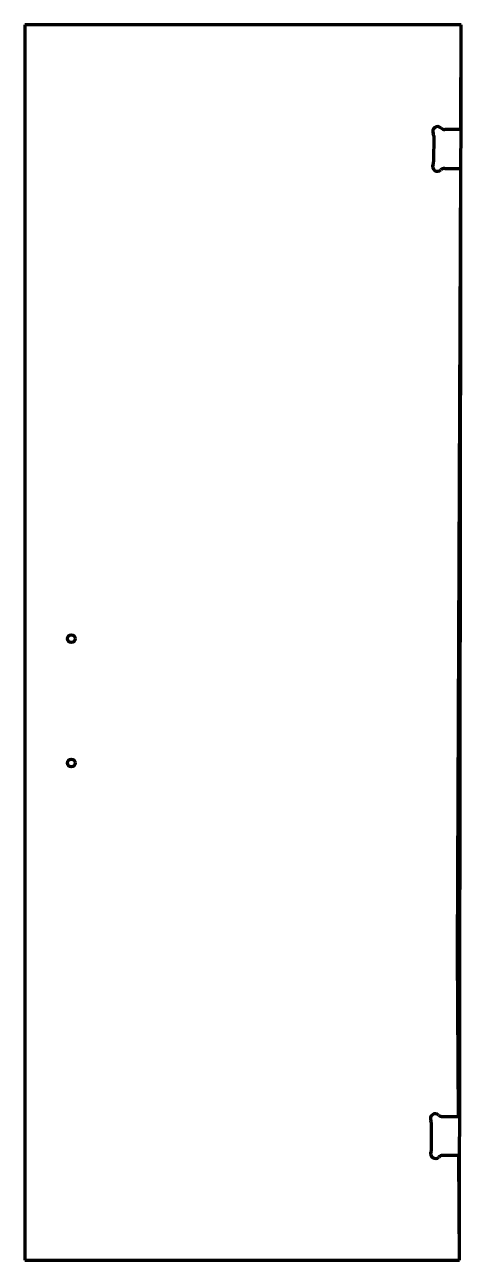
# Model space of a CAD drawing. Header units: inches. Extents: x 0 to 28.1, y 0 to 79.5.
import ezdxf

# ---------------------------------------------------------------- set-up
doc = ezdxf.new("R2010")
doc.units = ezdxf.units.IN
doc.header["$MEASUREMENT"] = 0
doc.layers.add('1', color=7, linetype='Continuous')

msp = doc.modelspace()

# ---------------------------------------------------------------- linework, layer by layer
at = {"color": 7, "lineweight": 90}
for p, q in [((0, 79.5), (0, 0)), ((28.125, 79.5), (0, 79.5)), ((28, 0), (28.125, 79.5)), ((28.097, 72.75), (28.125, 79.5)), ((27.875, 19.75), (28.086, 70.25)), ((27.941, 9.25), (27.875, 19.75)), ((28, 0), (27.957, 6.75)), ((0, 0), (28, 0))]:
    msp.add_line(p, q, dxfattribs=at)
at = {"layer": '1', "color": 7, "lineweight": 90}
for p, q in [((28, 0), (28.125, 79.5)), ((26.345, 72.346), (26.338, 70.669)), ((28.097, 72.75), (27.069, 72.754)), ((27.058, 70.254), (28.086, 70.25)), ((26.205, 7.15), (26.194, 8.827)), ((26.913, 9.243), (27.941, 9.25)), ((27.957, 6.75), (26.929, 6.744))]:
    msp.add_line(p, q, dxfattribs=at)
at = {"layer": '1', "color": 1, "lineweight": 90}
msp.add_line((28, 0), (28.125, 79.5), dxfattribs=at)
for centre in [(3, 40), (3, 32)]:
    msp.add_circle(centre, 0.25, dxfattribs=at)
at = {"layer": '1', "color": 7, "lineweight": 90}
for centre, radius, start, end in [((26.596, 72.631), 0.312, 46.41851, 204.38025), ((25.97, 72.347), 0.375, 359.76027, 384.38025), ((27.07, 73.129), 0.375, 226.41851, 269.76027), ((26.587, 70.381), 0.312, 155.14029, 313.10203), ((25.963, 70.67), 0.375, 335.14029, 359.76027), ((27.057, 69.879), 0.375, 89.76027, 133.10203), ((26.442, 9.115), 0.312, 47.02087, 204.9826), ((25.819, 8.825), 0.375, 0.36263, 24.9826), ((26.911, 9.618), 0.375, 227.02087, 270.36263), ((26.457, 6.866), 0.312, 155.74265, 313.70438), ((25.83, 7.148), 0.375, 335.74265, 360.36263), ((26.932, 6.369), 0.375, 90.36263, 133.70438)]:
    msp.add_arc(centre, radius, start, end, dxfattribs=at)

doc.saveas('drawing.dxf')
